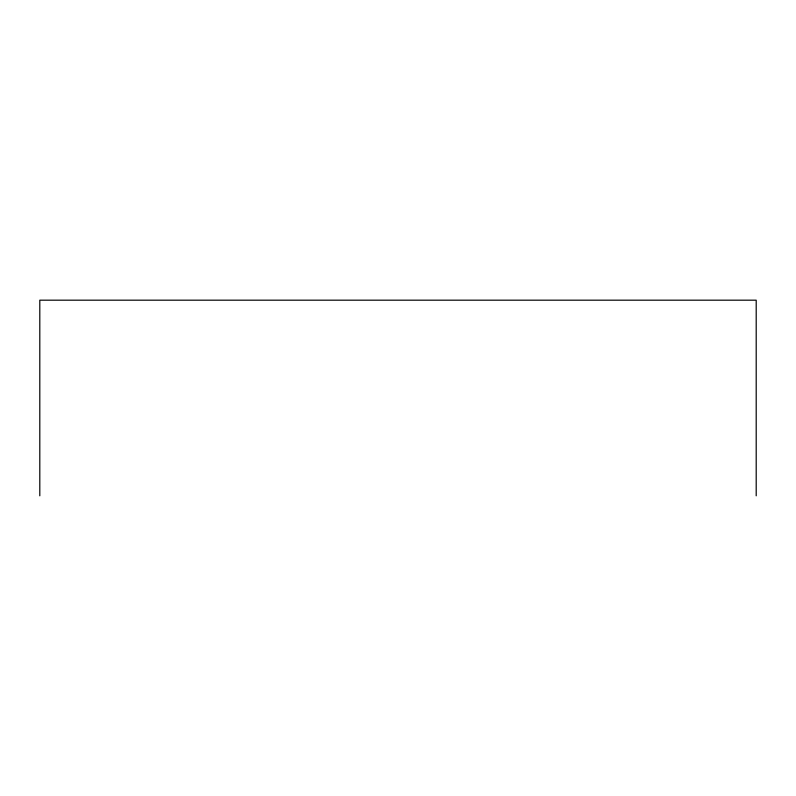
<?xml version="1.0" encoding="UTF-8"?>
<svg xmlns="http://www.w3.org/2000/svg" width="796" height="796" viewBox="0 0 796 796"><rect width="100%" height="100%" fill="white"/><g stroke="black" fill="none" stroke-linecap="round" stroke-linejoin="round"><path stroke-width="1.19" d="M756.2 495.818L756.2 300.182L39.8 300.182L39.8 495.818"/></g></svg>
